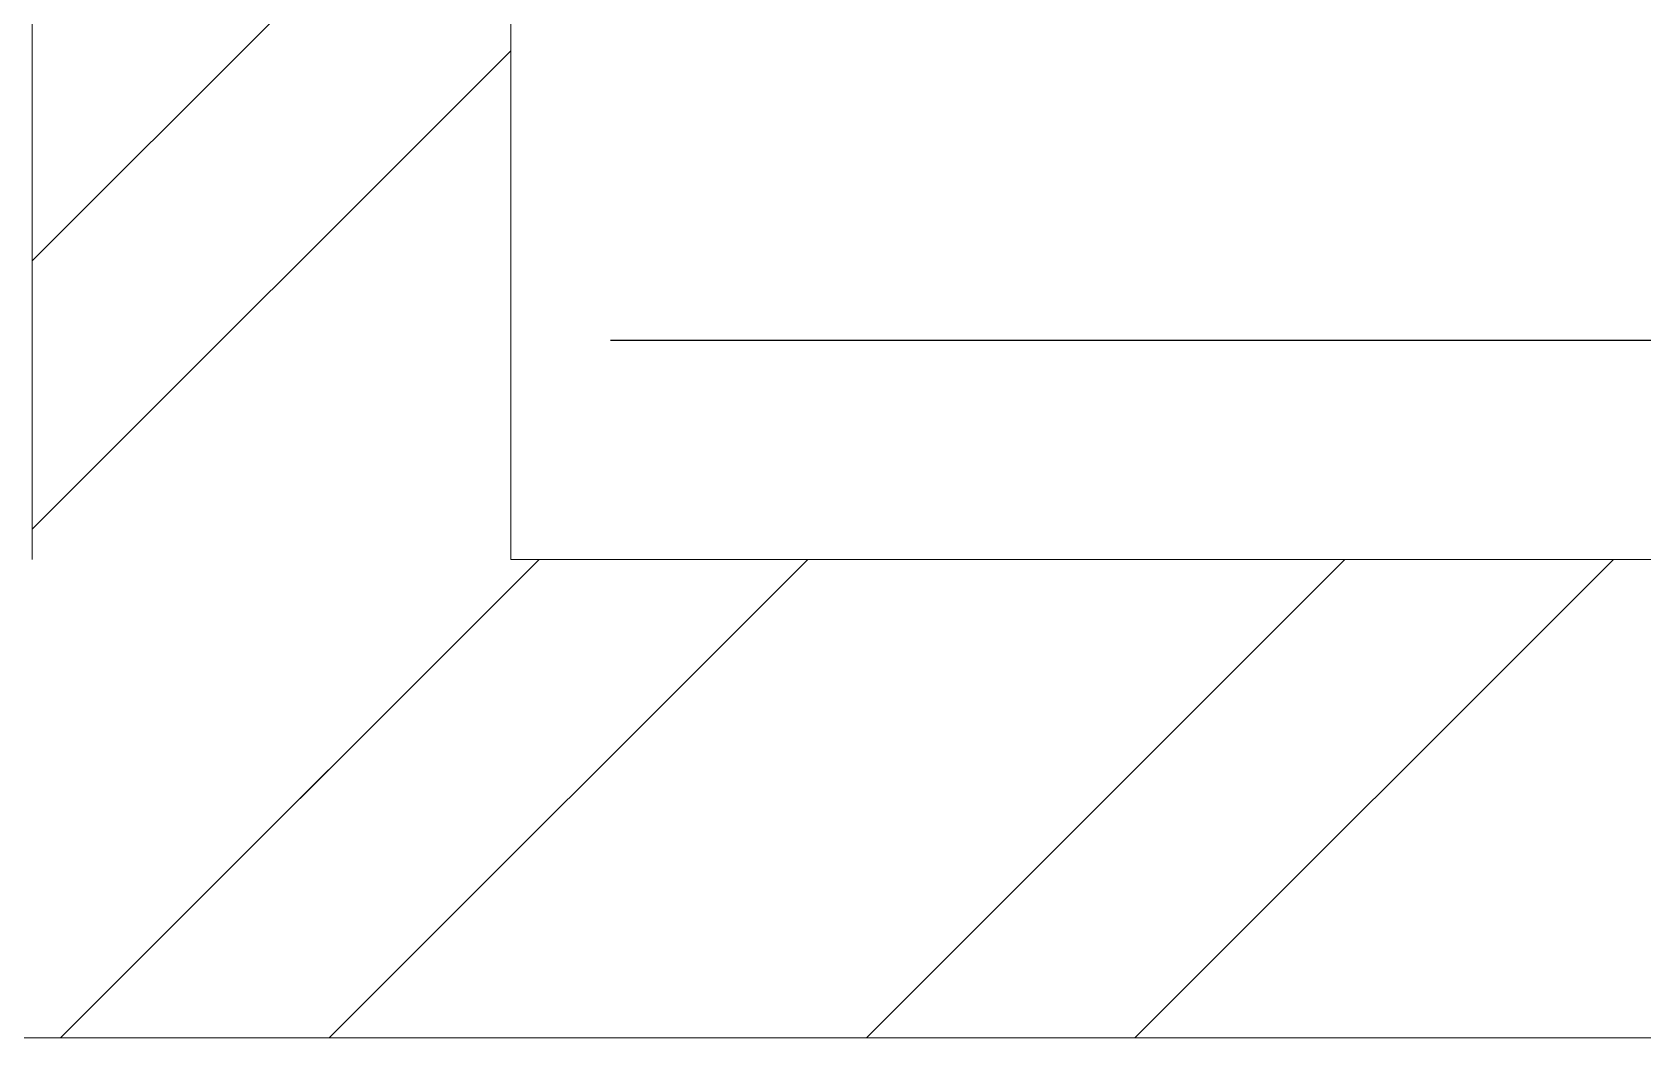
# Model space of a CAD drawing. Header units: inches. Extents: x -19662 to 10260, y -11808 to 5048.
# Drawn here: x -5645.6 to -5241.7, y -2439 to -2186.7 of the extents above; entities that cross this region are included whole.
import ezdxf

# ---------------------------------------------------------------- set-up
doc = ezdxf.new("R2010")
doc.units = ezdxf.units.IN
doc.header["$MEASUREMENT"] = 0
doc.linetypes.add('CONTI', pattern=[0])
doc.linetypes.add('GOST2.303 5', pattern=[24, 20, -1.5, 1, -1.5])
doc.layers.add('axis_dim', color=40, linetype='CONTI')
doc.layers.add('Wall2', color=40, linetype='Continuous', lineweight=5)

msp = doc.modelspace()

# ---------------------------------------------------------------- linework, layer by layer
at = {"layer": 'axis_dim', "linetype": 'GOST2.303 5', "lineweight": 25, "ltscale": 100}
msp.add_lwpolyline([(-3500.58, -2264), (-9250.59, -2264)], dxfattribs=at)
at = {"layer": 'Wall2', "ltscale": 100}
for points in [[(-5645.57, -2319.01), (-5645.57, -1988.85)], [(-5525.57, -1988.85), (-5525.57, -2319)], [(-5645.57, -2244.05), (-5525.57, -2124.05)], [(-5645.57, -2311.4), (-5525.57, -2191.4)], [(-5638.46, -2439), (-5518.46, -2319)], [(-5571.1, -2439), (-5451.1, -2319)], [(-5525.57, -2319), (-4925.59, -2319)], [(-5436.4, -2439), (-5316.4, -2319)], [(-5369.05, -2439), (-5249.05, -2319)], [(-5616.8, -2417.34), (-5525.57, -2326.11)], [(-5549.45, -2417.34), (-5525.57, -2393.46)], [(-4925.59, -2439), (-7975.59, -2439)]]:
    msp.add_lwpolyline(points, dxfattribs=at)

doc.saveas('drawing.dxf')
